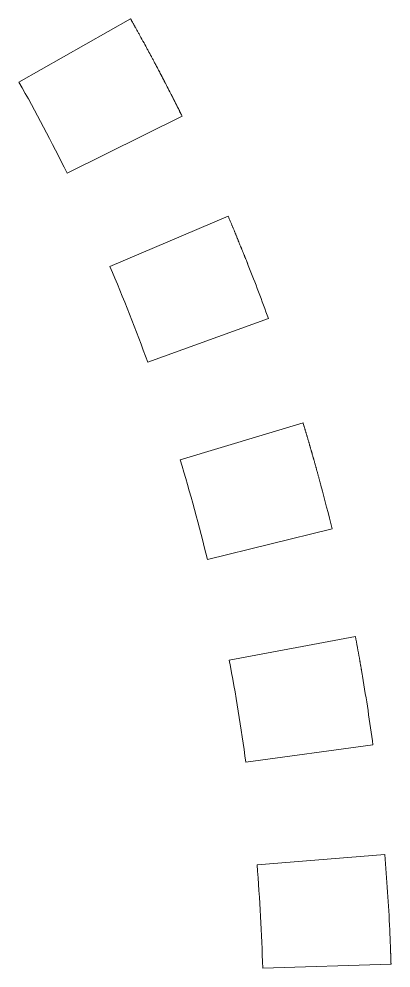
# Model space of a CAD drawing. Header units: inches. Extents: x 0.6 to 14.4, y -15.6 to -2.4.
# Drawn here: x 13.87 to 14.434, y -6.713 to -5.275 of the extents above; entities that cross this region are included whole.
import ezdxf

# ---------------------------------------------------------------- set-up
doc = ezdxf.new("R2010")
doc.units = ezdxf.units.IN
doc.header["$MEASUREMENT"] = 0
doc.layers.add('Layer 1', color=7, linetype='Continuous')

msp = doc.modelspace()

# ---------------------------------------------------------------- linework, layer by layer
at = {"layer": 'Layer 1', "lineweight": 0}
msp.add_lwpolyline([(14.3007, -5.8872), (14.3007, -5.8872), (14.3007, -5.8872), (14.3007, -5.8872)], dxfattribs=at)
for points, knots in [([(13.8702, -5.3712), (13.8956, -5.416), (13.9201, -5.4623), (13.943, -5.5087), (13.943, -5.5087), (14.1174, -5.4226), (14.1174, -5.4226), (14.1174, -5.4226), (14.1173, -5.4225), (14.1173, -5.4225), (14.117, -5.4218), (14.1167, -5.4211), (14.1163, -5.4205), (14.1163, -5.4203), (14.1161, -5.42), (14.116, -5.4198), (14.1158, -5.4193), (14.1155, -5.4189), (14.1153, -5.4184), (14.1151, -5.418), (14.115, -5.4178), (14.1148, -5.4175), (14.1146, -5.4171), (14.1144, -5.4167), (14.1142, -5.4163), (14.1141, -5.4159), (14.1139, -5.4156), (14.1137, -5.4152), (14.1136, -5.4149), (14.1134, -5.4145), (14.1132, -5.4142), (14.113, -5.4138), (14.1129, -5.4135), (14.1127, -5.4131), (14.1126, -5.4129), (14.1125, -5.4127), (14.1124, -5.4126), (14.1119, -5.4116), (14.1115, -5.4107), (14.111, -5.4097), (14.1109, -5.4095), (14.1108, -5.4093), (14.1106, -5.409), (14.1104, -5.4086), (14.1102, -5.4081), (14.1099, -5.4076), (14.1098, -5.4074), (14.1097, -5.4072), (14.1096, -5.407), (14.1094, -5.4065), (14.1091, -5.406), (14.1089, -5.4056), (14.1088, -5.4053), (14.1087, -5.4051), (14.1086, -5.4049), (14.1083, -5.4043), (14.1081, -5.404), (14.1078, -5.4034), (14.1078, -5.4033), (14.1077, -5.4032), (14.1076, -5.4031), (14.1067, -5.4013), (14.1058, -5.3994), (14.1049, -5.3976), (14.1049, -5.3976), (14.1048, -5.3975), (14.1048, -5.3975), (14.1045, -5.3969), (14.1042, -5.3963), (14.104, -5.3958), (14.1039, -5.3957), (14.1038, -5.3955), (14.1038, -5.3954), (14.1035, -5.3949), (14.1032, -5.3944), (14.103, -5.3938), (14.1029, -5.3936), (14.1028, -5.3935), (14.1027, -5.3934), (14.1025, -5.3928), (14.1022, -5.3923), (14.1019, -5.3917), (14.1019, -5.3916), (14.1018, -5.3916), (14.1018, -5.3915), (14.1006, -5.3891), (14.0992, -5.3865), (14.098, -5.384), (14.0979, -5.384), (14.0979, -5.3839), (14.0979, -5.3838), (14.0976, -5.3832), (14.0973, -5.3827), (14.097, -5.3821), (14.0969, -5.382), (14.0969, -5.3819), (14.0968, -5.3817), (14.0965, -5.3812), (14.0962, -5.3806), (14.0959, -5.3801), (14.0959, -5.38), (14.0959, -5.3799), (14.0958, -5.3798), (14.0946, -5.3775), (14.0933, -5.375), (14.0921, -5.3726), (14.092, -5.3725), (14.0919, -5.3723), (14.0918, -5.3721), (14.0916, -5.3716), (14.0913, -5.3712), (14.0911, -5.3707), (14.091, -5.3704), (14.0909, -5.3702), (14.0907, -5.37), (14.0905, -5.3695), (14.0903, -5.3691), (14.09, -5.3686), (14.0899, -5.3684), (14.0898, -5.3681), (14.0896, -5.3679), (14.0894, -5.3674), (14.0892, -5.367), (14.0889, -5.3665), (14.0888, -5.3663), (14.0887, -5.3661), (14.0886, -5.3659), (14.0881, -5.3649), (14.0877, -5.3641), (14.0872, -5.3632), (14.0871, -5.363), (14.087, -5.3627), (14.0869, -5.3625), (14.0866, -5.3621), (14.0865, -5.3618), (14.0863, -5.3614), (14.0861, -5.3611), (14.0859, -5.3607), (14.0857, -5.3604), (14.0855, -5.36), (14.0854, -5.3597), (14.0852, -5.3593), (14.085, -5.359), (14.0848, -5.3586), (14.0846, -5.3582), (14.0844, -5.3579), (14.0842, -5.3575), (14.0841, -5.3572), (14.0839, -5.3568), (14.0836, -5.3564), (14.0834, -5.356), (14.0833, -5.3557), (14.0831, -5.3554), (14.083, -5.3551), (14.0827, -5.3546), (14.0825, -5.3542), (14.0822, -5.3537), (14.0821, -5.3534), (14.082, -5.3532), (14.0818, -5.353), (14.0815, -5.3523), (14.0811, -5.3516), (14.0807, -5.3509), (14.0806, -5.3506), (14.0805, -5.3505), (14.0804, -5.3502), (14.0801, -5.3497), (14.0799, -5.3492), (14.0796, -5.3487), (14.0794, -5.3484), (14.0794, -5.3483), (14.0792, -5.348), (14.0789, -5.3475), (14.0787, -5.347), (14.0784, -5.3465), (14.0783, -5.3462), (14.0782, -5.3461), (14.078, -5.3458), (14.0778, -5.3453), (14.0775, -5.3448), (14.0772, -5.3443), (14.0771, -5.3441), (14.077, -5.3438), (14.0769, -5.3437), (14.0765, -5.343), (14.0762, -5.3423), (14.0758, -5.3416), (14.0758, -5.3416), (14.0758, -5.3416), (14.0758, -5.3416), (14.075, -5.3401), (14.0742, -5.3385), (14.0734, -5.337), (14.0733, -5.337), (14.0733, -5.3369), (14.0733, -5.3368), (14.0729, -5.3361), (14.0725, -5.3355), (14.0722, -5.3348), (14.0721, -5.3347), (14.0721, -5.3346), (14.072, -5.3345), (14.0717, -5.3339), (14.0713, -5.3332), (14.0709, -5.3325), (14.0709, -5.3324), (14.0709, -5.3324), (14.0708, -5.3323), (14.0692, -5.3293), (14.0676, -5.3263), (14.0659, -5.3232), (14.0659, -5.3232), (14.0659, -5.3233), (14.0659, -5.3232), (14.0655, -5.3224), (14.0651, -5.3217), (14.0647, -5.3209), (14.0647, -5.3209), (14.0647, -5.3209), (14.0647, -5.3209), (14.063, -5.3179), (14.0614, -5.3148), (14.0597, -5.3118), (14.0597, -5.3118), (14.0597, -5.3117), (14.0597, -5.3117), (14.0576, -5.308), (14.0555, -5.3042), (14.0534, -5.3004), (14.0534, -5.3004), (14.0534, -5.3003), (14.0534, -5.3003), (14.053, -5.2996), (14.0526, -5.2989), (14.0522, -5.2982), (14.0521, -5.2981), (14.0521, -5.2981), (14.0521, -5.298), (14.0517, -5.2973), (14.0513, -5.2966), (14.0509, -5.2958), (14.0509, -5.2958), (14.0509, -5.2958), (14.0509, -5.2958), (14.05, -5.2943), (14.0492, -5.2928), (14.0483, -5.2913), (14.0483, -5.2913), (14.0483, -5.2912), (14.0483, -5.2912), (14.0479, -5.2905), (14.0475, -5.2898), (14.0472, -5.2891), (14.0471, -5.289), (14.047, -5.2888), (14.0469, -5.2886), (14.0466, -5.2881), (14.0463, -5.2876), (14.046, -5.287), (14.0458, -5.2868), (14.0458, -5.2866), (14.0456, -5.2864), (14.0453, -5.2859), (14.0451, -5.2854), (14.0448, -5.2849), (14.0446, -5.2846), (14.0445, -5.2844), (14.0444, -5.2842), (14.0441, -5.2837), (14.0438, -5.2831), (14.0435, -5.2826), (14.0434, -5.2824), (14.0433, -5.2823), (14.0432, -5.2821), (14.0428, -5.2814), (14.0424, -5.2807), (14.0421, -5.28), (14.0418, -5.2796), (14.0417, -5.2794), (14.0415, -5.279), (14.0413, -5.2787), (14.0411, -5.2783), (14.0409, -5.278), (14.0407, -5.2776), (14.0404, -5.2771), (14.0402, -5.2767), (14.0401, -5.2765), (14.0399, -5.2762), (14.0398, -5.276), (14.0396, -5.2758), (14.0395, -5.2756), (14.0394, -5.2753), (14.0394, -5.2753), (14.0394, -5.2753), (14.0394, -5.2753), (14.0394, -5.2753), (13.8702, -5.3712), (13.8702, -5.3712)], [0, 0, 0, 0, 1, 1, 1, 2, 2, 2, 3, 3, 3, 4, 4, 4, 5, 5, 5, 6, 6, 6, 7, 7, 7, 8, 8, 8, 9, 9, 9, 10, 10, 10, 11, 11, 11, 12, 12, 12, 13, 13, 13, 14, 14, 14, 15, 15, 15, 16, 16, 16, 17, 17, 17, 18, 18, 18, 19, 19, 19, 20, 20, 20, 21, 21, 21, 22, 22, 22, 23, 23, 23, 24, 24, 24, 25, 25, 25, 26, 26, 26, 27, 27, 27, 28, 28, 28, 29, 29, 29, 30, 30, 30, 31, 31, 31, 32, 32, 32, 33, 33, 33, 34, 34, 34, 35, 35, 35, 36, 36, 36, 37, 37, 37, 38, 38, 38, 39, 39, 39, 40, 40, 40, 41, 41, 41, 42, 42, 42, 43, 43, 43, 44, 44, 44, 45, 45, 45, 46, 46, 46, 47, 47, 47, 48, 48, 48, 49, 49, 49, 50, 50, 50, 51, 51, 51, 52, 52, 52, 53, 53, 53, 54, 54, 54, 55, 55, 55, 56, 56, 56, 57, 57, 57, 58, 58, 58, 59, 59, 59, 60, 60, 60, 61, 61, 61, 62, 62, 62, 63, 63, 63, 64, 64, 64, 65, 65, 65, 66, 66, 66, 67, 67, 67, 68, 68, 68, 69, 69, 69, 70, 70, 70, 71, 71, 71, 72, 72, 72, 73, 73, 73, 74, 74, 74, 75, 75, 75, 76, 76, 76, 77, 77, 77, 78, 78, 78, 79, 79, 79, 80, 80, 80, 81, 81, 81, 82, 82, 82, 83, 83, 83, 84, 84, 84, 85, 85, 85, 86, 86, 86, 87, 87, 87, 88, 88, 88, 89, 89, 89, 90, 90, 90, 91, 91, 91, 92, 92, 92, 93, 93, 93, 94, 94, 94, 95, 95, 95, 96, 96, 96, 97, 97, 97, 98, 98, 98, 99, 99, 99, 99]), ([(14.0653, -5.7954), (14.0653, -5.7954), (14.2481, -5.729), (14.2481, -5.729), (14.2384, -5.7022), (14.2282, -5.6754), (14.2177, -5.6488), (14.2177, -5.6487), (14.2176, -5.6487), (14.2176, -5.6486), (14.2173, -5.6479), (14.2171, -5.6472), (14.2168, -5.6465), (14.2167, -5.6464), (14.2167, -5.6462), (14.2167, -5.6462), (14.2164, -5.6454), (14.2161, -5.6447), (14.2158, -5.644), (14.2158, -5.644), (14.2157, -5.6438), (14.2157, -5.6438), (14.2151, -5.6423), (14.2145, -5.6407), (14.2138, -5.6391), (14.2138, -5.639), (14.2138, -5.6389), (14.2137, -5.6388), (14.2135, -5.6382), (14.2132, -5.6375), (14.2129, -5.6368), (14.2129, -5.6366), (14.2128, -5.6365), (14.2127, -5.6363), (14.2125, -5.6357), (14.2123, -5.6351), (14.212, -5.6345), (14.2119, -5.6343), (14.2119, -5.6342), (14.2118, -5.6339), (14.2115, -5.6333), (14.2113, -5.6328), (14.2111, -5.6322), (14.211, -5.632), (14.2109, -5.6318), (14.2109, -5.6316), (14.2102, -5.6301), (14.2096, -5.6286), (14.209, -5.627), (14.2089, -5.6269), (14.2089, -5.6268), (14.2088, -5.6266), (14.2086, -5.626), (14.2083, -5.6254), (14.2081, -5.6248), (14.208, -5.6246), (14.2079, -5.6244), (14.2078, -5.6241), (14.2076, -5.6236), (14.2074, -5.6231), (14.2072, -5.6225), (14.2071, -5.6223), (14.207, -5.6221), (14.2069, -5.6218), (14.2067, -5.6212), (14.2064, -5.6207), (14.2062, -5.6201), (14.2061, -5.6199), (14.206, -5.6197), (14.206, -5.6196), (14.2057, -5.6188), (14.2054, -5.6181), (14.2051, -5.6173), (14.2051, -5.6173), (14.205, -5.6173), (14.205, -5.6173), (14.2047, -5.6165), (14.2044, -5.6158), (14.2041, -5.615), (14.204, -5.6148), (14.204, -5.6146), (14.2039, -5.6145), (14.2037, -5.6139), (14.2034, -5.6133), (14.2032, -5.6128), (14.2031, -5.6125), (14.203, -5.6123), (14.2029, -5.612), (14.2027, -5.6115), (14.2025, -5.611), (14.2023, -5.6105), (14.2022, -5.6102), (14.2021, -5.61), (14.2019, -5.6097), (14.2017, -5.6092), (14.2015, -5.6087), (14.2013, -5.6081), (14.2012, -5.6079), (14.2011, -5.6077), (14.201, -5.6075), (14.2007, -5.6067), (14.2004, -5.606), (14.2001, -5.6053), (14.2001, -5.6053), (14.2001, -5.6052), (14.2001, -5.6052), (14.1998, -5.6045), (14.1995, -5.6037), (14.1991, -5.6029), (14.1991, -5.6028), (14.199, -5.6027), (14.199, -5.6025), (14.1987, -5.6019), (14.1985, -5.6013), (14.1982, -5.6007), (14.1981, -5.6005), (14.198, -5.6002), (14.198, -5.6001), (14.1977, -5.5995), (14.1975, -5.5989), (14.1972, -5.5984), (14.1971, -5.5981), (14.1971, -5.598), (14.197, -5.5977), (14.1967, -5.5972), (14.1965, -5.5965), (14.1962, -5.5959), (14.1962, -5.5958), (14.1961, -5.5957), (14.1961, -5.5955), (14.1954, -5.5939), (14.1948, -5.5924), (14.1941, -5.5909), (14.1941, -5.5908), (14.1941, -5.5908), (14.194, -5.5907), (14.1937, -5.59), (14.1934, -5.5893), (14.1931, -5.5886), (14.1931, -5.5884), (14.1931, -5.5883), (14.193, -5.5882), (14.1927, -5.5875), (14.1924, -5.5869), (14.1922, -5.5862), (14.1921, -5.5861), (14.192, -5.5859), (14.192, -5.5858), (14.1917, -5.5852), (14.1914, -5.5845), (14.1911, -5.5838), (14.1911, -5.5837), (14.1911, -5.5836), (14.191, -5.5835), (14.19, -5.5812), (14.189, -5.5788), (14.188, -5.5765), (14.188, -5.5765), (14.188, -5.5763), (14.188, -5.5763), (14.1877, -5.5756), (14.1873, -5.5749), (14.187, -5.5741), (14.187, -5.5741), (14.187, -5.574), (14.187, -5.574), (14.187, -5.574), (14.0081, -5.6503), (14.0081, -5.6503), (14.0284, -5.6978), (14.0476, -5.7466), (14.0653, -5.7954)], [0, 0, 0, 0, 1, 1, 1, 2, 2, 2, 3, 3, 3, 4, 4, 4, 5, 5, 5, 6, 6, 6, 7, 7, 7, 8, 8, 8, 9, 9, 9, 10, 10, 10, 11, 11, 11, 12, 12, 12, 13, 13, 13, 14, 14, 14, 15, 15, 15, 16, 16, 16, 17, 17, 17, 18, 18, 18, 19, 19, 19, 20, 20, 20, 21, 21, 21, 22, 22, 22, 23, 23, 23, 24, 24, 24, 25, 25, 25, 26, 26, 26, 27, 27, 27, 28, 28, 28, 29, 29, 29, 30, 30, 30, 31, 31, 31, 32, 32, 32, 33, 33, 33, 34, 34, 34, 35, 35, 35, 36, 36, 36, 37, 37, 37, 38, 38, 38, 39, 39, 39, 40, 40, 40, 41, 41, 41, 42, 42, 42, 43, 43, 43, 44, 44, 44, 45, 45, 45, 46, 46, 46, 47, 47, 47, 48, 48, 48, 49, 49, 49, 50, 50, 50, 51, 51, 51, 52, 52, 52, 53, 53, 53, 54, 54, 54, 55, 55, 55, 56, 56, 56, 57, 57, 57, 57]), ([(14.1558, -6.0942), (14.1558, -6.0942), (14.3446, -6.0479), (14.3446, -6.0479), (14.3393, -6.026), (14.3337, -6.0042), (14.3278, -5.9824), (14.3278, -5.9824), (14.3278, -5.9823), (14.3278, -5.9823), (14.3276, -5.9815), (14.3274, -5.9807), (14.3272, -5.9799), (14.3272, -5.9799), (14.3271, -5.9798), (14.3271, -5.9798), (14.3265, -5.9773), (14.3258, -5.9748), (14.3251, -5.9723), (14.3251, -5.9723), (14.3251, -5.9723), (14.3251, -5.9723), (14.3249, -5.9715), (14.3247, -5.9707), (14.3245, -5.9699), (14.3244, -5.9699), (14.3244, -5.9697), (14.3244, -5.9696), (14.3242, -5.9689), (14.324, -5.9682), (14.3238, -5.9675), (14.3238, -5.9673), (14.3237, -5.9673), (14.3237, -5.9671), (14.3235, -5.9664), (14.3233, -5.9656), (14.3231, -5.9649), (14.3231, -5.9648), (14.3231, -5.9648), (14.323, -5.9647), (14.3226, -5.9631), (14.3221, -5.9614), (14.3217, -5.9598), (14.3217, -5.9597), (14.3216, -5.9597), (14.3216, -5.9596), (14.3214, -5.9589), (14.3212, -5.9582), (14.321, -5.9575), (14.321, -5.9572), (14.3209, -5.9572), (14.3209, -5.9569), (14.3207, -5.9563), (14.3205, -5.9557), (14.3204, -5.955), (14.3203, -5.9549), (14.3203, -5.9547), (14.3202, -5.9545), (14.32, -5.9538), (14.3198, -5.9532), (14.3197, -5.9525), (14.3196, -5.9523), (14.3196, -5.9523), (14.3195, -5.9521), (14.3191, -5.9505), (14.3187, -5.9489), (14.3182, -5.9473), (14.3182, -5.9472), (14.3181, -5.947), (14.3181, -5.9468), (14.3179, -5.9462), (14.3177, -5.9456), (14.3175, -5.945), (14.3175, -5.9447), (14.3174, -5.9446), (14.3174, -5.9443), (14.3172, -5.9437), (14.317, -5.9432), (14.3169, -5.9426), (14.3168, -5.9423), (14.3168, -5.9422), (14.3167, -5.9419), (14.3165, -5.9413), (14.3163, -5.9406), (14.3161, -5.94), (14.3161, -5.9398), (14.3161, -5.9398), (14.316, -5.9396), (14.3156, -5.938), (14.3151, -5.9364), (14.3147, -5.9348), (14.3146, -5.9346), (14.3146, -5.9344), (14.3145, -5.9342), (14.3143, -5.9337), (14.3142, -5.9331), (14.314, -5.9325), (14.3139, -5.9322), (14.3139, -5.932), (14.3138, -5.9317), (14.3136, -5.9312), (14.3135, -5.9307), (14.3133, -5.9301), (14.3132, -5.9298), (14.3132, -5.9296), (14.3131, -5.9294), (14.3129, -5.9288), (14.3128, -5.9282), (14.3126, -5.9276), (14.3126, -5.9274), (14.3125, -5.9272), (14.3124, -5.927), (14.3122, -5.9262), (14.312, -5.9255), (14.3118, -5.9247), (14.3118, -5.9247), (14.3117, -5.9246), (14.3117, -5.9246), (14.3115, -5.9238), (14.3113, -5.9231), (14.3111, -5.9223), (14.311, -5.9221), (14.311, -5.922), (14.3109, -5.9217), (14.3107, -5.9211), (14.3106, -5.9206), (14.3104, -5.92), (14.3103, -5.9197), (14.3103, -5.9195), (14.3102, -5.9193), (14.31, -5.9187), (14.3099, -5.9181), (14.3097, -5.9176), (14.3096, -5.9173), (14.3096, -5.9171), (14.3095, -5.9169), (14.3093, -5.9162), (14.3091, -5.9156), (14.3089, -5.9149), (14.3089, -5.9149), (14.3088, -5.9147), (14.3088, -5.9146), (14.3084, -5.913), (14.3079, -5.9114), (14.3074, -5.9098), (14.3073, -5.9096), (14.3073, -5.9094), (14.3072, -5.9092), (14.3071, -5.9086), (14.3069, -5.9081), (14.3067, -5.9075), (14.3067, -5.9073), (14.3066, -5.907), (14.3065, -5.9067), (14.3064, -5.9062), (14.3062, -5.9057), (14.306, -5.9051), (14.306, -5.9049), (14.3059, -5.9046), (14.3058, -5.9043), (14.3056, -5.9038), (14.3055, -5.9032), (14.3053, -5.9026), (14.3053, -5.9025), (14.3052, -5.9022), (14.3051, -5.902), (14.3047, -5.9005), (14.3042, -5.8989), (14.3037, -5.8973), (14.3036, -5.8971), (14.3036, -5.8969), (14.3035, -5.8967), (14.3034, -5.8961), (14.3032, -5.8956), (14.303, -5.895), (14.303, -5.8948), (14.3029, -5.8945), (14.3028, -5.8942), (14.3026, -5.8937), (14.3025, -5.8932), (14.3023, -5.8927), (14.3022, -5.8924), (14.3022, -5.8921), (14.3021, -5.8919), (14.3019, -5.8913), (14.3017, -5.8907), (14.3016, -5.8901), (14.3015, -5.89), (14.3014, -5.8897), (14.3014, -5.8896), (14.3012, -5.8888), (14.3009, -5.888), (14.3007, -5.8872), (14.3007, -5.8872), (14.3007, -5.8872), (14.3007, -5.8872), (14.3007, -5.8872), (14.1146, -5.9435), (14.1146, -5.9435), (14.1295, -5.993), (14.1434, -6.0437), (14.1558, -6.0942)], [0, 0, 0, 0, 1, 1, 1, 2, 2, 2, 3, 3, 3, 4, 4, 4, 5, 5, 5, 6, 6, 6, 7, 7, 7, 8, 8, 8, 9, 9, 9, 10, 10, 10, 11, 11, 11, 12, 12, 12, 13, 13, 13, 14, 14, 14, 15, 15, 15, 16, 16, 16, 17, 17, 17, 18, 18, 18, 19, 19, 19, 20, 20, 20, 21, 21, 21, 22, 22, 22, 23, 23, 23, 24, 24, 24, 25, 25, 25, 26, 26, 26, 27, 27, 27, 28, 28, 28, 29, 29, 29, 30, 30, 30, 31, 31, 31, 32, 32, 32, 33, 33, 33, 34, 34, 34, 35, 35, 35, 36, 36, 36, 37, 37, 37, 38, 38, 38, 39, 39, 39, 40, 40, 40, 41, 41, 41, 42, 42, 42, 43, 43, 43, 44, 44, 44, 45, 45, 45, 46, 46, 46, 47, 47, 47, 48, 48, 48, 49, 49, 49, 50, 50, 50, 51, 51, 51, 52, 52, 52, 53, 53, 53, 54, 54, 54, 55, 55, 55, 56, 56, 56, 57, 57, 57, 58, 58, 58, 59, 59, 59, 60, 60, 60, 61, 61, 61, 62, 62, 62, 63, 63, 63, 64, 64, 64, 65, 65, 65, 66, 66, 66, 67, 67, 67, 67]), ([(14.2139, -6.4014), (14.2139, -6.4014), (14.4066, -6.3753), (14.4066, -6.3753), (14.4019, -6.3405), (14.3966, -6.3058), (14.3908, -6.2712), (14.3908, -6.2711), (14.3908, -6.2711), (14.3908, -6.271), (14.3906, -6.2703), (14.3905, -6.2697), (14.3904, -6.269), (14.3904, -6.269), (14.3904, -6.2689), (14.3904, -6.2689), (14.39, -6.2668), (14.3897, -6.2649), (14.3894, -6.2629), (14.3893, -6.2628), (14.3893, -6.2626), (14.3893, -6.2625), (14.3892, -6.262), (14.3891, -6.2615), (14.389, -6.261), (14.389, -6.2607), (14.3889, -6.2604), (14.3889, -6.2601), (14.3888, -6.2597), (14.3887, -6.2592), (14.3887, -6.2588), (14.3886, -6.2584), (14.3885, -6.2581), (14.3885, -6.2577), (14.3884, -6.2572), (14.3883, -6.2569), (14.3883, -6.2565), (14.3882, -6.256), (14.3881, -6.2556), (14.388, -6.2551), (14.388, -6.2548), (14.3879, -6.2545), (14.3879, -6.2542), (14.3877, -6.2534), (14.3876, -6.2526), (14.3874, -6.2518), (14.3874, -6.2517), (14.3874, -6.2517), (14.3874, -6.2516), (14.3873, -6.2509), (14.3871, -6.2501), (14.387, -6.2494), (14.387, -6.2492), (14.387, -6.2491), (14.3869, -6.2488), (14.3868, -6.2482), (14.3867, -6.2476), (14.3866, -6.2469), (14.3865, -6.2468), (14.3865, -6.2465), (14.3865, -6.2464), (14.3864, -6.2457), (14.3862, -6.245), (14.3861, -6.2443), (14.3861, -6.2441), (14.3861, -6.2442), (14.3861, -6.244), (14.3841, -6.2329), (14.382, -6.2219), (14.38, -6.2108), (14.38, -6.2108), (14.1889, -6.247), (14.1889, -6.247), (14.1985, -6.2979), (14.207, -6.3499), (14.2139, -6.4014)], [0, 0, 0, 0, 1, 1, 1, 2, 2, 2, 3, 3, 3, 4, 4, 4, 5, 5, 5, 6, 6, 6, 7, 7, 7, 8, 8, 8, 9, 9, 9, 10, 10, 10, 11, 11, 11, 12, 12, 12, 13, 13, 13, 14, 14, 14, 15, 15, 15, 16, 16, 16, 17, 17, 17, 18, 18, 18, 19, 19, 19, 20, 20, 20, 21, 21, 21, 22, 22, 22, 23, 23, 23, 24, 24, 24, 25, 25, 25, 25]), ([(14.2396, -6.7132), (14.2396, -6.7132), (14.434, -6.7074), (14.434, -6.7074), (14.434, -6.7071), (14.434, -6.7067), (14.434, -6.7064), (14.434, -6.7063), (14.4339, -6.7062), (14.4339, -6.7061), (14.4339, -6.7054), (14.4339, -6.7048), (14.4339, -6.7041), (14.4339, -6.7041), (14.4339, -6.7041), (14.4339, -6.704), (14.4338, -6.702), (14.4338, -6.7), (14.4337, -6.698), (14.4337, -6.6979), (14.4337, -6.6977), (14.4337, -6.6975), (14.4337, -6.697), (14.4336, -6.6964), (14.4336, -6.6959), (14.4336, -6.6957), (14.4336, -6.6954), (14.4336, -6.6951), (14.4336, -6.6946), (14.4336, -6.6942), (14.4335, -6.6936), (14.4335, -6.6933), (14.4335, -6.6931), (14.4335, -6.6928), (14.4335, -6.6923), (14.4335, -6.6917), (14.4335, -6.6913), (14.4334, -6.691), (14.4334, -6.6907), (14.4334, -6.6904), (14.4334, -6.6893), (14.4333, -6.6881), (14.4333, -6.687), (14.4333, -6.687), (14.4333, -6.6869), (14.4333, -6.6868), (14.4333, -6.6863), (14.4333, -6.6859), (14.4332, -6.6855), (14.4332, -6.6851), (14.4332, -6.6848), (14.4332, -6.6844), (14.4332, -6.684), (14.4332, -6.6835), (14.4332, -6.6832), (14.4331, -6.6828), (14.4331, -6.6823), (14.4331, -6.6819), (14.4331, -6.6816), (14.4331, -6.6812), (14.4331, -6.6808), (14.4331, -6.6804), (14.433, -6.6799), (14.433, -6.6794), (14.433, -6.6791), (14.433, -6.6788), (14.433, -6.6784), (14.433, -6.6779), (14.4329, -6.6773), (14.4329, -6.6767), (14.4329, -6.6764), (14.4329, -6.6763), (14.4329, -6.676), (14.4329, -6.6752), (14.4328, -6.6744), (14.4328, -6.6736), (14.4328, -6.6735), (14.4328, -6.6733), (14.4328, -6.6731), (14.4327, -6.6725), (14.4327, -6.6718), (14.4327, -6.6712), (14.4327, -6.671), (14.4327, -6.6707), (14.4327, -6.6705), (14.4326, -6.6699), (14.4326, -6.6693), (14.4326, -6.6687), (14.4326, -6.6685), (14.4326, -6.6682), (14.4326, -6.668), (14.4325, -6.6674), (14.4325, -6.6667), (14.4325, -6.666), (14.4325, -6.6659), (14.4325, -6.6657), (14.4325, -6.6656), (14.4323, -6.6631), (14.4322, -6.6606), (14.4321, -6.658), (14.4321, -6.6579), (14.4321, -6.6578), (14.4321, -6.6578), (14.4321, -6.657), (14.432, -6.6562), (14.432, -6.6555), (14.432, -6.6554), (14.432, -6.6553), (14.432, -6.6552), (14.4302, -6.6171), (14.4278, -6.579), (14.4246, -6.541), (14.4246, -6.541), (14.2309, -6.5569), (14.2309, -6.5569), (14.2351, -6.6087), (14.2381, -6.6613), (14.2396, -6.7132)], [0, 0, 0, 0, 1, 1, 1, 2, 2, 2, 3, 3, 3, 4, 4, 4, 5, 5, 5, 6, 6, 6, 7, 7, 7, 8, 8, 8, 9, 9, 9, 10, 10, 10, 11, 11, 11, 12, 12, 12, 13, 13, 13, 14, 14, 14, 15, 15, 15, 16, 16, 16, 17, 17, 17, 18, 18, 18, 19, 19, 19, 20, 20, 20, 21, 21, 21, 22, 22, 22, 23, 23, 23, 24, 24, 24, 25, 25, 25, 26, 26, 26, 27, 27, 27, 28, 28, 28, 29, 29, 29, 30, 30, 30, 31, 31, 31, 32, 32, 32, 33, 33, 33, 34, 34, 34, 35, 35, 35, 36, 36, 36, 37, 37, 37, 38, 38, 38, 39, 39, 39, 39])]:
    msp.add_open_spline(points, degree=3, knots=knots, dxfattribs=at)

doc.saveas('drawing.dxf')
